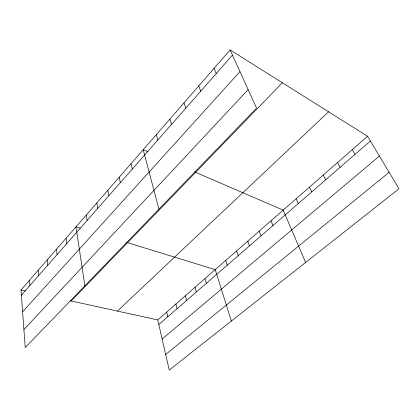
<?xml version="1.0" encoding="UTF-8"?>
<svg xmlns="http://www.w3.org/2000/svg" width="420" height="420" viewBox="0 0 420 420"><rect width="100%" height="100%" fill="white"/><g stroke="black" fill="none" stroke-linecap="round" stroke-linejoin="round"><path stroke-width="0.63" d="M230.108 49.943L256.562 108.103L25.232 347.545L21 289.968L230.108 49.943L367.558 136.274L399 188.769L169.244 370.057L157.757 319.925L367.558 136.274M21.383 295.213L232.459 55.115M22.601 311.792L239.967 71.62M23.909 329.569L248.152 89.612M71.195 300.962L282.35 82.756M117.422 311.089L328.592 111.804M158.812 324.534L370.403 141.026M162.141 339.045L379.418 156.077M165.685 354.517L389.13 172.294M21 289.968L25.363 290.923M69.93 300.689L157.757 319.925M80.278 228.181L75.978 226.858L84.866 285.815M126.341 242.329L215.219 269.624L231.357 321.048M147.998 151.783L143.194 149.709L158.912 209.176M194.465 171.838L283.185 210.131L305.608 262.458M352.296 149.636L354.989 154.392M337.549 162.545L340.095 167.307M323.284 175.03L325.694 179.797M309.482 187.11L311.766 191.877M296.126 198.807L298.284 203.574M214.095 68.323L216.258 73.542M271.005 220.794L272.942 225.55M259.187 231.137L261.025 235.888M198.739 85.948L200.734 91.203M247.716 241.18L249.454 245.921M236.57 250.934L238.219 255.665M184.007 102.858L185.84 108.145M225.745 260.411L227.304 265.13M169.864 119.096L171.544 124.404M204.981 278.586L206.383 283.28M156.272 134.699L157.81 140.028M195.022 287.301L196.35 291.979M185.335 295.785L186.585 300.447M175.901 304.043L177.083 308.69M130.972 163.737L132.263 169.087M166.709 312.086L167.827 316.717M119.186 177.266L120.372 182.616M107.814 190.318L108.895 195.667M96.836 202.918L97.818 208.268M86.231 215.093L87.124 220.437M66.066 238.24L66.791 243.563M56.469 249.254L57.12 254.567M47.182 259.917L47.754 265.214M38.178 270.249L38.687 275.531M29.458 280.261L29.904 285.521"/></g></svg>
